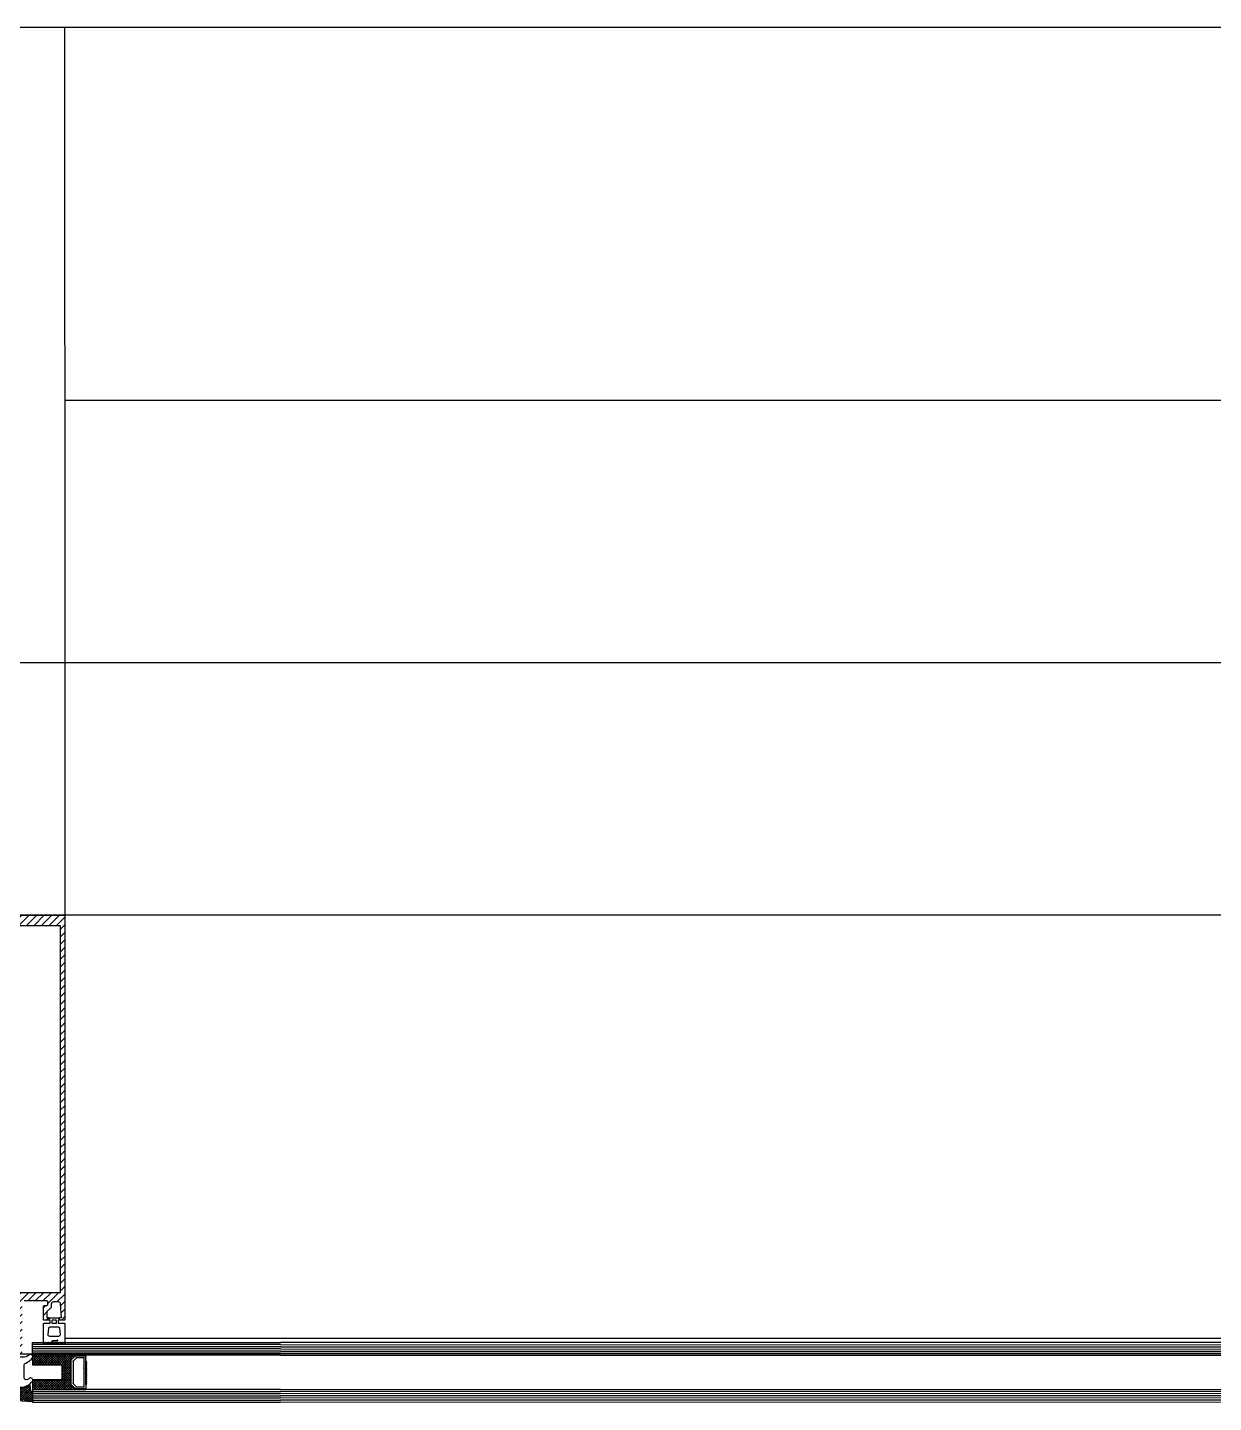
# Model space of a CAD drawing. Header units: inches. Extents: x 21 to 32698, y 13 to 3712.
# Drawn here: x 10992.9 to 11048.5, y 1166.2 to 1230.7 of the extents above; entities that cross this region are included whole.
import ezdxf

# ---------------------------------------------------------------- set-up
doc = ezdxf.new("R2010")
doc.units = ezdxf.units.IN
doc.header["$MEASUREMENT"] = 0
for name, color, linetype, lineweight in [('Z_MİM_-KM-Gor-15', 8, 'Continuous', 25), ('Z_MİM_00', 8, 'Continuous', 25), ('Z_MİM_78-köpük', 8, 'Continuous', 25), ('Z_MİM_Aksesuar', 8, 'Continuous', 25), ('Z_MİM_alU-8', 8, 'Continuous', 25), ('Z_MİM_ALUMINIUM', 8, 'Continuous', 25), ('Z_MİM_fitiller_k', 8, 'Continuous', 25), ('Z_MİM_MYM_CAM', 8, 'Continuous', 25), ('Z_MİM_TR', 8, 'Continuous', 25)]:
    doc.layers.add(name, color=color, linetype=linetype, lineweight=lineweight)

# ---------------------------------------------------------------- blocks, each defined once
blk = doc.blocks.new('D09055')
at = {"layer": 'Z_MİM_78-köpük'}
blk.add_lwpolyline([(6, -9.14, -0.314914), (6.66, -8.2, 0.149332), (9.81, -5.82, 0.850698), (8.42, -4.42, -0.156616), (5.06, -5.5), (5.01, -5.5), (5.01, -5.51), (1.81, -5.51), (1.81, -1.17), (0.63, -0.22, 0.351086), (-0.63, -0.22), (-1.79, -1.15), (-1.79, -5.51), (-4.99, -5.51), (-5.06, -5.5, -0.156616), (-8.42, -4.42, 0.850698), (-9.81, -5.82, 0.149332), (-6.66, -8.2, -0.314914), (-6, -9.14), (-6, -15.07, -0.555494), (-7.44, -15.97, -0.047351), (-8.4, -15.38, 0.866334), (-9.8, -16.77, 0.237484), (-4.37, -19.51), (4.37, -19.51, 0.237484), (9.8, -16.77, 0.866334), (8.4, -15.38, -0.047351), (7.44, -15.97, -0.555494), (6, -15.07)], format="xyb", close=True, dxfattribs=at)
blk = doc.blocks.new('klips detay')
at = {"layer": 'Z_MİM_Aksesuar'}
h = blk.add_hatch(dxfattribs=at)
h.set_pattern_fill('ANSI37', color=256, scale=0.25, angle=-90, style=0)
h.set_pattern_definition([(315, (-4779.5639, 8940.09785), (0.56126601, 0.56126601), []), (45, (-4779.5639, 8940.09785), (-0.56126601, 0.56126601), [])])
h.paths.add_polyline_path([(0, -4.46), (0, 0), (-20.1, 0), (-20.1, -0.25), (-18, -2.14), (-18, -13.77), (-20.2, -15.75), (-20.2, -16), (0, -16), (0, -11.46), (-13.84, -11.46), (-13.9, -11.46), (-13.9, -4.46)])
blk.add_line((-25, -16), (-20.2, -16))
at = {"linetype": 'Continuous'}
for p in [(-20.59, -1.25), (-19, -2.69), (-25, -15.25), (-25, -15.25), (-25, -16), (-20.2, -16), (-20.2, -16), (-19, -13.31), (-19, -13.31), (-18, -13.77), (-18, -13.77)]:
    blk.add_point(p, dxfattribs=at)
at = {"layer": 'Z_MİM_Aksesuar'}
for p, q in [((-25.02, -3.47), (-25.13, -3.36)), ((-25.02, -4.47), (-25.13, -4.36)), ((-25.02, -5.47), (-25.13, -5.36)), ((-25.02, -6.47), (-25.13, -6.36)), ((-25.02, -6.47), (-25.13, -6.36)), ((-25.12, -2.94), (-25.05, -2.87)), ((-25.12, -3.94), (-25.05, -3.87)), ((-25.12, -4.94), (-25.05, -4.87)), ((-25.12, -5.94), (-25.05, -5.87)), ((-25.12, -5.94), (-25.05, -5.87)), ((-25.02, -2.47), (-25, -0.25)), ((-25, -0.25), (-20.1, -0.25)), ((-20.59, -1.25), (-24.01, -1.25)), ((-24.01, -14.75), (-24.01, -1.25)), ((-19, -2.69), (-20.59, -1.25)), ((-20.1, -0.25), (-18, -2.14)), ((-19, -13.31), (-19, -2.69)), ((-18, -2.14), (-18, -13.77)), ((-18, -13.77), (-18, -2.14)), ((-25.02, -7.47), (-25.13, -7.36)), ((-25.02, -7.47), (-25.13, -7.36)), ((-25.02, -8.47), (-25.13, -8.36)), ((-25.02, -9.47), (-25.13, -9.36)), ((-25.02, -10.47), (-25.13, -10.36)), ((-25.02, -11.47), (-25.13, -11.36)), ((-25.02, -12.47), (-25.13, -12.36)), ((-25.12, -6.94), (-25.05, -6.87)), ((-25.12, -6.94), (-25.05, -6.87)), ((-25.12, -7.94), (-25.05, -7.87)), ((-25.12, -8.94), (-25.05, -8.87)), ((-25.12, -9.94), (-25.05, -9.87)), ((-25.12, -10.94), (-25.05, -10.87)), ((-25.12, -11.94), (-25.05, -11.87)), ((-25.12, -12.94), (-25.05, -12.87)), ((-25.02, -13.47), (-25.13, -13.36)), ((-25.02, -13.47), (-25, -15.75)), ((-25, -15.75), (-20.2, -15.75)), ((-24.01, -14.75), (-20.59, -14.75)), ((-20.59, -14.75), (-19, -13.31)), ((-18, -13.77), (-20.2, -15.75)), ((-20.2, -15.75), (-18, -13.77))]:
    blk.add_line(p, q, dxfattribs=at)
for points in [[(0, -4.46), (0, 0), (-20.1, 0), (-20.1, -0.25), (-18, -2.14), (-18, -13.77), (-20.2, -15.75), (-20.2, -16), (0, -16), (0, -11.46), (-13.84, -11.46), (-13.9, -11.46), (-13.9, -4.46), (0, -4.46)], [(0, -4.46), (-13.9, -4.46), (-13.9, -11.46), (0, -11.46)]]:
    blk.add_lwpolyline(points, dxfattribs=at)
for centre, start, end in [((-24.91, -3.15), 134.96385, 223.53987), ((-24.91, -4.15), 134.96385, 223.53987), ((-24.91, -5.15), 134.96385, 223.53987), ((-24.91, -6.15), 134.96385, 223.53987), ((-24.91, -6.15), 134.96385, 223.53987), ((-25.26, -2.65), 314.96385, 37.83131), ((-25.26, -3.65), 314.96385, 37.83131), ((-25.26, -4.65), 314.96385, 37.83131), ((-25.26, -5.65), 314.96385, 37.83131), ((-25.26, -5.65), 314.96385, 37.83131), ((-24.91, -7.15), 134.96385, 223.53987), ((-24.91, -7.15), 134.96385, 223.53987), ((-24.91, -8.15), 134.96385, 223.53987), ((-24.91, -9.15), 134.96385, 223.53987), ((-24.91, -10.15), 134.96385, 223.53987), ((-24.91, -11.15), 134.96385, 223.53987), ((-24.91, -12.15), 134.96385, 223.53987), ((-25.26, -6.65), 314.96385, 37.83131), ((-25.26, -6.65), 314.96385, 37.83131), ((-25.26, -7.65), 314.96385, 37.83131), ((-25.26, -8.65), 314.96385, 37.83131), ((-25.26, -9.65), 314.96385, 37.83131), ((-25.26, -10.65), 314.96385, 37.83131), ((-25.26, -11.65), 314.96385, 37.83131), ((-25.26, -12.65), 314.96385, 37.83131), ((-24.91, -13.15), 134.96385, 223.53987)]:
    blk.add_arc(centre, 0.3, start, end, dxfattribs=at)
for p in [(-25.26, -2.65), (-25.26, -2.65), (-25.26, -3.65), (-25.26, -3.65), (-25.26, -4.65), (-25.26, -4.65), (-25.26, -5.65), (-25.26, -5.65), (-25.26, -5.65), (-25.26, -5.65), (-25.26, -5.65), (-25.26, -5.65), (-25.26, -5.65), (-25.13, -3.36), (-25.13, -3.36), (-25.13, -4.36), (-25.13, -4.36), (-25.13, -5.36), (-25.13, -5.36), (-25.13, -6.36), (-25.13, -6.36), (-25.13, -6.36), (-25.12, -2.94), (-25.12, -2.94), (-25.12, -3.94), (-25.12, -3.94), (-25.12, -4.94), (-25.12, -4.94), (-25.12, -5.94), (-25.12, -5.94), (-25.12, -5.94), (-25.05, -2.87), (-25.05, -2.87), (-25.05, -3.87), (-25.05, -3.87), (-25.05, -4.87), (-25.05, -4.87), (-25.05, -5.87), (-25.05, -5.87), (-25.05, -5.87), (-25.02, -2.47), (-25.02, -2.47), (-25.02, -3.47), (-25.02, -3.47), (-25.02, -4.47), (-25.02, -4.47), (-25.02, -5.47), (-25.02, -5.47), (-25.02, -5.47), (-24.91, -3.15), (-24.91, -3.15), (-24.91, -4.15), (-24.91, -4.15), (-24.91, -5.15), (-24.91, -5.15), (-24.91, -5.15), (-24.91, -5.15), (-24.91, -6.15), (-24.91, -6.15), (-24.91, -6.15), (-24.91, -6.15), (-24.91, -6.15), (-24.91, -6.15), (-24.91, -6.15), (-24.01, -1.25), (-25.26, -6.65), (-25.26, -6.65), (-25.26, -6.65), (-25.26, -6.65), (-25.26, -6.65), (-25.26, -6.65), (-25.26, -6.65), (-25.26, -7.65), (-25.26, -7.65), (-25.26, -7.65), (-25.26, -7.65), (-25.26, -8.65), (-25.26, -8.65), (-25.26, -8.65), (-25.26, -8.65), (-25.26, -9.65), (-25.26, -9.65), (-25.26, -10.65), (-25.26, -10.65), (-25.26, -10.65), (-25.26, -10.65), (-25.26, -11.65), (-25.26, -11.65), (-25.26, -11.65), (-25.26, -11.65), (-25.26, -12.65), (-25.26, -12.65), (-25.26, -12.65), (-25.26, -12.65), (-25.13, -7.36), (-25.13, -7.36), (-25.13, -7.36), (-25.13, -8.36), (-25.13, -8.36), (-25.13, -9.36), (-25.13, -9.36), (-25.13, -10.36), (-25.13, -10.36), (-25.13, -11.36), (-25.13, -11.36), (-25.13, -12.36), (-25.13, -12.36), (-25.12, -6.94), (-25.12, -6.94), (-25.12, -6.94), (-25.12, -7.94), (-25.12, -7.94), (-25.12, -8.94), (-25.12, -8.94), (-25.12, -9.94), (-25.12, -9.94), (-25.12, -10.94), (-25.12, -10.94), (-25.12, -11.94), (-25.12, -11.94), (-25.05, -6.87), (-25.05, -6.87), (-25.05, -6.87), (-25.05, -7.87), (-25.05, -7.87), (-25.05, -8.87), (-25.05, -8.87), (-25.05, -9.87), (-25.05, -9.87), (-25.05, -10.87), (-25.05, -10.87), (-25.05, -11.87), (-25.05, -11.87), (-25.05, -12.87), (-25.05, -12.87), (-25.02, -6.47), (-25.02, -6.47), (-25.02, -6.47), (-25.02, -7.47), (-25.02, -7.47), (-25.02, -7.47), (-25.02, -8.47), (-25.02, -8.47), (-25.02, -9.47), (-25.02, -9.47), (-25.02, -10.47), (-25.02, -10.47), (-25.02, -11.47), (-25.02, -11.47), (-25.02, -12.47), (-25.02, -12.47), (-24.91, -7.15), (-24.91, -7.15), (-24.91, -7.15), (-24.91, -7.15), (-24.91, -7.15), (-24.91, -7.15), (-24.91, -7.15), (-24.91, -8.15), (-24.91, -8.15), (-24.91, -8.15), (-24.91, -8.15), (-24.91, -9.15), (-24.91, -9.15), (-24.91, -9.15), (-24.91, -9.15), (-24.91, -10.15), (-24.91, -10.15), (-24.91, -10.15), (-24.91, -10.15), (-24.91, -11.15), (-24.91, -11.15), (-24.91, -11.15), (-24.91, -11.15), (-24.91, -11.15), (-24.91, -11.15), (-24.91, -11.15), (-24.91, -11.15), (-24.91, -12.15), (-24.91, -12.15), (-24.91, -12.15), (-24.91, -12.15), (-24.91, -12.15), (-24.91, -12.15), (-24.91, -12.15), (-24.91, -12.15), (-24.01, -10), (-25.12, -12.94), (-25.12, -12.94), (-24.91, -13.15), (-24.91, -13.15), (-24.91, -13.15), (-24.91, -13.15), (-24.01, -14.75), (-20.59, -14.75)]:
    blk.add_point(p, dxfattribs=at)
at = {"layer": 'Z_MİM_ALUMINIUM'}
for p, q in [((-20.1, 0), (-25, 0)), ((-25, 0), (-25, -0.25)), ((-20.1, -0.25), (-20.1, 0)), ((-25, -0.25), (-20.1, -0.25)), ((-20.2, -15.75), (-25, -15.75)), ((-25, -15.75), (-25, -16)), ((-20.2, -16), (-20.2, -15.75))]:
    blk.add_line(p, q, dxfattribs=at)
blk = doc.blocks.new('A$C08B359C0')
at = {"layer": 'Z_MİM_Aksesuar', "linetype": 'ByBlock'}
h = blk.add_hatch(dxfattribs=at)
h.set_pattern_fill('ANSI37', color=256, scale=0.025, angle=-90, style=0)
h.set_pattern_definition([(315, (-10030.61563, -41737.50126), (0.05612660076, 0.05612660076), []), (45, (-10030.61563, -41737.50126), (-0.05612660076, 0.05612660076), [])])
edge = h.paths.add_edge_path()
edge.add_line((-323.676, -185.619), (-323.584, -185.619))
edge.add_line((-323.584, -185.619), (-323.584, -185.626))
edge.add_arc((-323.584, -185.646), 0.02, 90.00005, 180)
edge.add_line((-323.604, -185.646), (-323.604, -186.11))
edge.add_arc((-324.552, -194.043), 7.989, 83.17997, 97.40284)
edge.add_line((-325.582, -186.12), (-325.582, -185.528))
edge.add_line((-325.582, -185.528), (-325.588, -185.075))
edge.add_arc((-325.182, -184.973), 0.418, 194.05821, 247.0472)
edge.add_arc((-324.786, -183.64), 1.807, 251.97687, 276.15443)
edge.add_arc((-324.409, -183.399), 2.046, 264.85956, 285.41917)
edge.add_arc((-320.363, -191.343), 6.923, 119.5074, 120.39383, ccw=False)
edge.add_line((-323.772, -185.318), (-323.699, -185.365))
edge.add_arc((-323.645, -185.421), 0.0776, 134.27443, 180.72565)
edge.add_line((-323.723, -185.422), (-323.723, -185.512))
edge.add_arc((-323.495, -185.475), 0.231, 189.09048, 218.48221)
at = {"layer": 'Z_MİM_alU-8'}
h = blk.add_hatch(dxfattribs=at)
h.set_pattern_fill('ANSI31', color=256, scale=2, style=0)
h.set_pattern_definition([(45, (-443.55805, -140.11941), (-0.1767767, 0.1767767), [])])
h.paths.add_polyline_path([(-322.092, -163.29, 0.414214), (-322.112, -163.27), (-327.072, -163.27, 0.414214), (-327.092, -163.29), (-327.092, -182.25, 0.414214), (-327.072, -182.27), (-326.893, -182.27, 0.414214), (-326.843, -182.22), (-326.843, -182.15), (-326.933, -182.15), (-326.898, -181.515, -0.39827), (-326.798, -181.42), (-326.553, -181.42, -0.414214), (-326.453, -181.52), (-326.453, -181.653, 0.198912), (-326.438, -181.689), (-326.253, -181.874), (-326.253, -182.15), (-326.343, -182.15), (-326.343, -182.22, 0.414214), (-326.293, -182.27), (-326.113, -182.27, 0.414214), (-326.093, -182.25), (-326.093, -181.63, 0.414214), (-326.143, -181.58), (-326.243, -181.58, -0.414214), (-326.293, -181.53), (-326.293, -181.42, -0.414214), (-326.243, -181.37), (-325.993, -181.37), (-325.623, -181.37), (-325.593, -181.34), (-325.563, -181.37), (-325.193, -181.37, -0.414214), (-325.093, -181.47), (-325.093, -182.84, -0.666667), (-325.093, -182.9, -1), (-325.093, -182.94), (-325.093, -183.85, 0.414214), (-325.073, -183.87), (-324.813, -183.87, 0.414214), (-324.793, -183.85), (-324.793, -183.74, 0.414214), (-324.823, -183.71), (-324.893, -183.71), (-324.893, -183.07), (-324.643, -183.07), (-324.593, -183.02), (-324.542, -183.07), (-324.292, -183.07), (-324.292, -183.71), (-324.362, -183.71, 0.414214), (-324.392, -183.74), (-324.392, -183.85, 0.414214), (-324.372, -183.87), (-324.112, -183.87, 0.414214), (-324.092, -183.85), (-324.092, -182.94, -0.666667), (-324.092, -182.88, -1), (-324.092, -182.84), (-324.092, -181.47, -0.414214), (-323.992, -181.37), (-323.622, -181.37), (-323.592, -181.34), (-323.562, -181.37), (-323.192, -181.37), (-322.942, -181.37, -0.414214), (-322.892, -181.42), (-322.892, -181.53, -0.414214), (-322.942, -181.58), (-323.042, -181.58, 0.414214), (-323.092, -181.63), (-323.092, -182.25, 0.414214), (-323.072, -182.27), (-322.892, -182.27, 0.414214), (-322.842, -182.22), (-322.842, -182.15), (-322.932, -182.15), (-322.932, -181.874), (-322.747, -181.689, 0.198912), (-322.732, -181.653), (-322.732, -181.52, -0.414214), (-322.632, -181.42), (-322.387, -181.42, -0.39827), (-322.287, -181.515), (-322.252, -182.15), (-322.342, -182.15), (-322.342, -182.22, 0.414214), (-322.292, -182.27), (-322.112, -182.27, 0.414214), (-322.092, -182.25)])
h.paths.add_polyline_path([(-322.293, -163.77), (-322.293, -180.97), (-324.593, -180.97), (-326.893, -180.97), (-326.893, -163.77)], flags=16)
h.paths.add_polyline_path([(-324.393, -181.42, -0.414214), (-324.293, -181.52), (-324.293, -182.62, -0.414214), (-324.393, -182.72), (-324.593, -182.72), (-324.793, -182.72, -0.414214), (-324.893, -182.62), (-324.893, -181.52, -0.414214), (-324.793, -181.42), (-324.593, -181.42)], flags=16)
h.paths.add_polyline_path([(-325.231, -164.626), (-325.231, -164.258), (-325.824, -164.258), (-325.824, -164.626)], flags=8)
h.paths.add_polyline_path([(-323.68, -180.472), (-323.68, -180.104), (-324.273, -180.104), (-324.273, -180.472)], flags=8)
h.paths.add_polyline_path([(-323.3, -166.278), (-322.891, -166.278), (-322.891, -165.619), (-323.3, -165.619)], flags=8)
h.paths.add_polyline_path([(-326.387, -171.936), (-322.876, -171.936), (-322.876, -171.359), (-326.387, -171.359)], flags=8)
h.paths.add_polyline_path([(-323.581, -172.769), (-323.326, -172.769), (-323.326, -172.357), (-323.581, -172.357)], flags=8)
h.paths.add_polyline_path([(-325.943, -172.947), (-323.521, -172.947), (-323.521, -172.37), (-325.943, -172.37)], flags=8)
h.paths.add_polyline_path([(-323.501, -172.346), (-323.246, -172.346), (-323.246, -171.934), (-323.501, -171.934)], flags=8)
h.paths.add_polyline_path([(-325.879, -171.47), (-323.442, -171.47), (-323.442, -170.646), (-325.879, -170.646)], flags=8)
h.paths.add_polyline_path([(-326.102, -172.477), (-323.461, -172.477), (-323.461, -171.9), (-326.102, -171.9)], flags=8)
for points in [[(7.545, -163.27), (-657.544, -163.27)], [(8.025, -183.87), (-658.024, -183.87)]]:
    blk.add_lwpolyline(points)
at = {"layer": 'Z_MİM_-KM-Gor-15'}
for p, q in [((-206.051, -121.615), (-327.101, -121.617, 0.002)), ((-322.101, -121.617, 0), (-322.095, -151.422, 0)), ((-212.953, -139.117, 0.002), (-322.097, -139.117, 0.002)), ((-322.095, -151.422, 0), (-322.092, -163.29, 0))]:
    blk.add_line(p, q, dxfattribs=at)
at = {"layer": 'Z_MİM_-KM-Gor-15', "elevation": 0.002}
blk.add_lwpolyline([(-213.582, -139.117), (-213.582, -151.422), (-436.072, -151.422), (-436.072, -139.117)], dxfattribs=at)
at = {"layer": 'Z_MİM_Aksesuar', "linetype": 'ByBlock'}
blk.add_lwpolyline([(-323.676, -185.619), (-323.584, -185.619), (-323.584, -185.626, 0.414213), (-323.604, -185.646), (-323.604, -186.11, 0.062139), (-325.582, -186.12), (-325.582, -185.528), (-325.588, -185.075), (-325.588, -185.075, 1.826359), (-325.588, -185.075, 0.235418), (-325.345, -185.359, 0.105888), (-324.593, -185.437, 0.08995), (-323.865, -185.371, -0.003868), (-323.772, -185.318), (-323.699, -185.365, 0.205503), (-323.723, -185.422), (-323.723, -185.512, 0.128953)], format="xyb", close=True, dxfattribs=at)
at = {"layer": 'Z_MİM_alU-8', "elevation": 0}
blk.add_lwpolyline([(-327.072, -163.27), (-322.112, -163.27, -0.414214), (-322.092, -163.29), (-322.092, -182.25, -0.414214), (-322.112, -182.27), (-322.292, -182.27, -0.414214), (-322.342, -182.22), (-322.342, -182.15), (-322.252, -182.15), (-322.287, -181.515, 0.39827), (-322.387, -181.42), (-322.632, -181.42, 0.414214), (-322.732, -181.52), (-322.732, -181.653, -0.198912), (-322.747, -181.689), (-322.932, -181.874), (-322.932, -182.15), (-322.842, -182.15), (-322.842, -182.22, -0.414214), (-322.892, -182.27), (-323.072, -182.27, -0.414214), (-323.092, -182.25), (-323.092, -181.63, -0.414214), (-323.042, -181.58), (-322.942, -181.58, 0.414214), (-322.892, -181.53), (-322.892, -181.42, 0.414214), (-322.942, -181.37), (-323.192, -181.37), (-323.562, -181.37), (-323.592, -181.34), (-323.622, -181.37), (-323.992, -181.37, 0.414214)], format="xyb", dxfattribs=at)
at = {"layer": 'Z_MİM_alU-8'}
blk.add_lwpolyline([(-322.293, -180.97), (-322.293, -163.77), (-326.893, -163.77), (-326.893, -180.97), (-324.593, -180.97)], close=True, dxfattribs=at)
at = {"layer": 'Z_MİM_fitiller_k', "linetype": 'Continuous', "flags": 128}
for points in [[(-323.093, -183.35), (-323.093, -182.44, -0.414214), (-323.073, -182.42), (-322.803, -182.42, 0.414214), (-322.783, -182.4), (-322.783, -182.3, 0.414214), (-322.803, -182.28), (-322.834, -182.28, -0.668179), (-322.848, -182.246), (-322.768, -182.166, -0.198912), (-322.754, -182.16), (-322.431, -182.16, -0.198912), (-322.417, -182.166), (-322.337, -182.246, -0.668179), (-322.351, -182.28), (-322.383, -182.28, 0.414214), (-322.403, -182.3), (-322.403, -182.4, 0.414214), (-322.383, -182.42), (-322.113, -182.42, -0.414214), (-322.093, -182.44), (-322.093, -183.35, -0.668179), (-322.127, -183.365), (-322.165, -183.326, 0.414214), (-322.193, -183.326), (-322.232, -183.365, -0.414214), (-322.26, -183.365), (-322.3, -183.324, 0.427607), (-322.329, -183.325, -0.210768), (-322.433, -183.37), (-322.724, -183.37, -0.668179), (-322.738, -183.336), (-322.667, -183.265, -0.198912), (-322.632, -183.25), (-322.433, -183.25, 1.650385), (-322.449, -183.219, -0.245393), (-322.49, -183.24), (-322.66, -183.24, 0.198912), (-322.674, -183.246), (-322.792, -183.365, -0.414214), (-322.82, -183.365), (-322.859, -183.326, 0.414214), (-322.887, -183.326), (-322.925, -183.365, -0.414214), (-322.954, -183.365), (-322.992, -183.326, 0.414214), (-323.02, -183.326), (-323.058, -183.365, -0.668179)], [(-322.483, -182.3, 0.414214), (-322.503, -182.28), (-322.683, -182.28, 0.414214), (-322.703, -182.3), (-322.703, -182.4, 0.414214), (-322.683, -182.42), (-322.503, -182.42, 0.414214), (-322.483, -182.4)], [(-322.299, -182.944), (-322.324, -182.664, 0.388879), (-322.393, -182.6), (-322.792, -182.6, 0.388879), (-322.861, -182.664), (-322.886, -182.944, 0.440011), (-322.816, -183.02), (-322.369, -183.02, 0.440011)]]:
    blk.add_lwpolyline(points, format="xyb", close=True, dxfattribs=at)
at = {"layer": 'Z_MİM_MYM_CAM'}
for p, q in [((-212.953, -183.127), (-322.098, -183.129, 0)), ((-223.073, -183.336), (-311.976, -183.321, 0)), ((-311.976, -183.421, 0), (-223.073, -183.436)), ((-311.976, -183.521, 0), (-223.073, -183.536)), ((-311.976, -183.621, 0), (-223.073, -183.636)), ((-311.976, -183.721, 0), (-223.073, -183.736)), ((-311.976, -183.821, 0), (-223.073, -183.836)), ((-311.976, -183.921, 0), (-223.073, -183.936)), ((-323.604, -185.62, 0), (-311.971, -185.62, 0)), ((-323.604, -185.72, 0), (-311.971, -185.72, 0)), ((-311.976, -185.521, 0), (-223.073, -185.536)), ((-223.073, -185.636), (-311.976, -185.621, 0)), ((-223.073, -185.736), (-311.976, -185.721, 0)), ((-323.604, -185.82, 0), (-311.971, -185.82, 0)), ((-323.604, -185.92, 0), (-311.971, -185.92, 0)), ((-323.604, -186.02, 0), (-311.971, -186.02, 0)), ((-323.604, -186.12, 0), (-311.971, -186.12, 0)), ((-223.073, -185.836), (-311.976, -185.821, 0)), ((-223.073, -185.936), (-311.976, -185.921, 0)), ((-223.073, -186.036), (-311.976, -186.021, 0)), ((-223.073, -186.136), (-311.976, -186.121, 0))]:
    blk.add_line(p, q, dxfattribs=at)
at = {"layer": 'Z_MİM_MYM_CAM', "elevation": 0}
for points in [[(-323.604, -183.92), (-323.604, -183.32), (-311.971, -183.32)], [(-311.971, -183.42), (-323.604, -183.42)], [(-311.971, -183.52), (-323.604, -183.52)], [(-311.971, -183.62), (-323.604, -183.62)], [(-311.971, -183.72), (-323.604, -183.72)], [(-311.971, -183.82), (-323.604, -183.82)], [(-311.971, -183.92), (-323.604, -183.92)], [(-311.971, -183.92), (-323.604, -183.92)], [(-311.971, -185.52), (-323.604, -185.52)], [(-323.604, -185.52), (-323.604, -186.12), (-311.971, -186.12)], [(-323.604, -186.12), (-311.971, -186.12)], [(-323.604, -186.12), (-311.971, -186.12)]]:
    blk.add_lwpolyline(points, dxfattribs=at)
at = {"xscale": 0.1, "yscale": 0.1, "zscale": 0.1, "rotation": 180}
blk.add_blockref('klips detay', (-323.604, -185.52, 0), dxfattribs=at)
at = {"layer": 'Z_MİM_TR', "xscale": 0.1, "yscale": 0.1, "zscale": 0.1}
blk.add_blockref('D09055', (-324.594, -183.464, 0), dxfattribs=at)

msp = doc.modelspace()

# ---------------------------------------------------------------- block references
at = {"layer": 'Z_MİM_00'}
msp.add_blockref('A$C08B359C0', (11316.757, 1352.321), dxfattribs=at)

doc.saveas('drawing.dxf')
